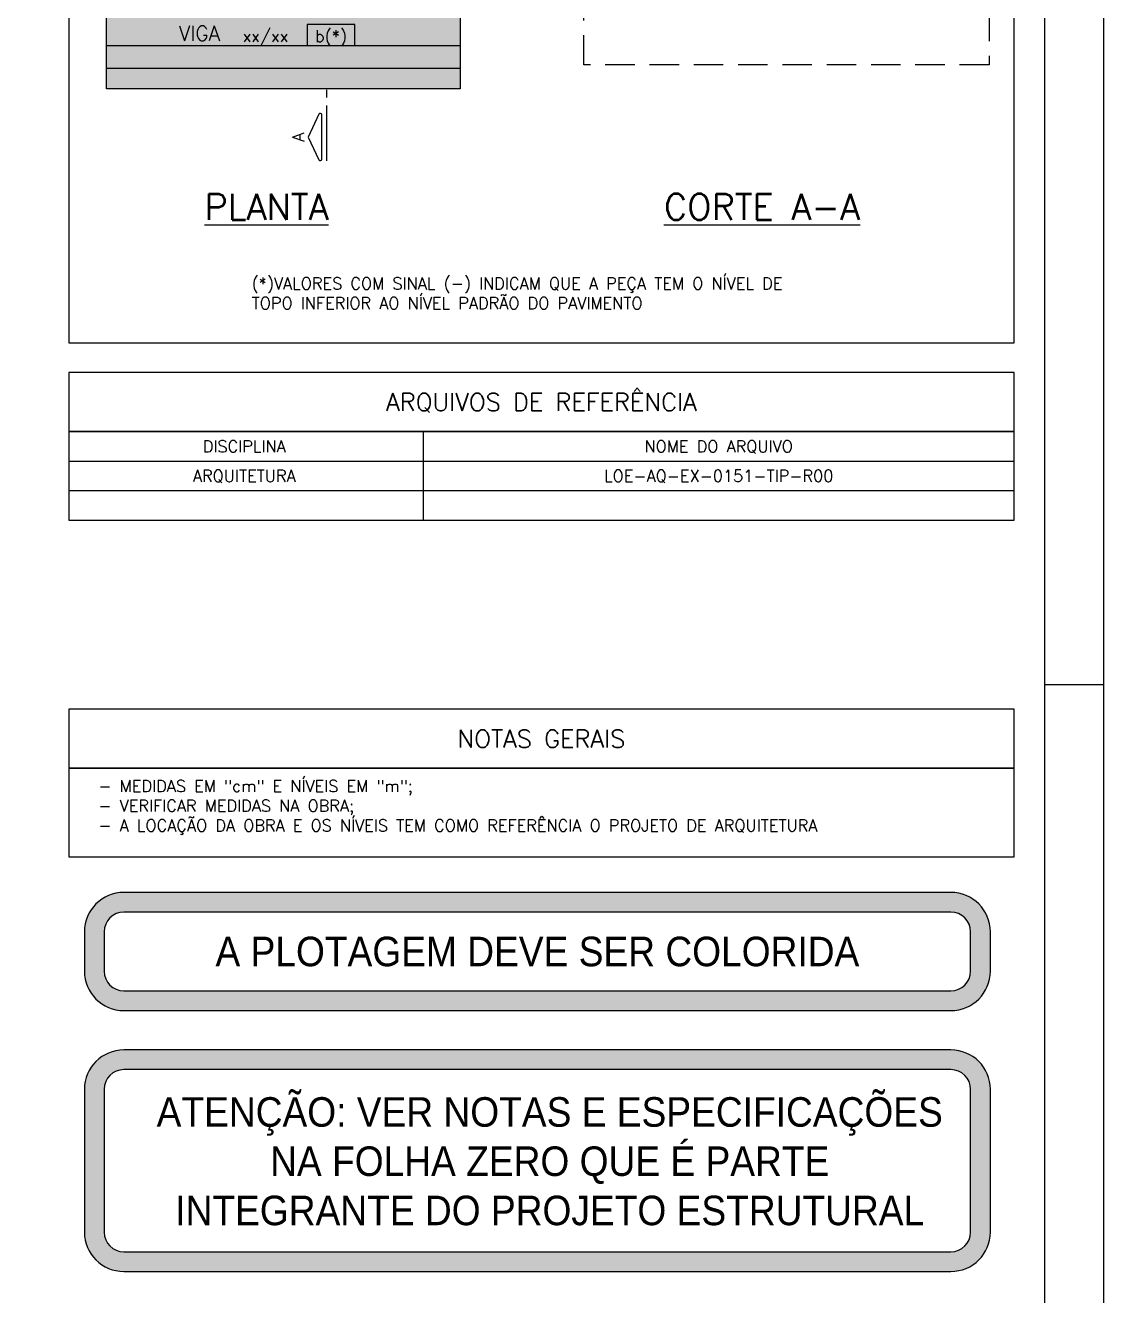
# Model space of a CAD drawing. Header units: millimetres. Extents: x -2290 to 5505, y -2157 to 2343.
# Drawn here: x 4592 to 5505, y -1190 to -115 of the extents above; entities that cross this region are included whole.
import ezdxf
from ezdxf.enums import TextEntityAlignment as Align

# ---------------------------------------------------------------- set-up
doc = ezdxf.new("R2010")
doc.units = ezdxf.units.MM
doc.header["$LTSCALE"] = 50
doc.linetypes.add('DASHED', pattern=[0.75, 0.5, -0.25])
for name, color, linetype in [('F-CORTE-INDICAÇÃO', 4, 'Continuous'), ('F-DESNIVEL-1', 254, 'Continuous'), ('F-DET_LINHA', 1, 'Continuous'), ('F-DET_TEXTO', 3, 'Continuous'), ('F-HACHURA-DET', 1, 'Continuous'), ('F-LAJES', 3, 'Continuous'), ('F-LAJES-DIM', 2, 'Continuous'), ('F-MARGEM', 1, 'Continuous'), ('F-TEXTO', 6, 'Continuous'), ('F-TEXTO-CYAN', 4, 'Continuous'), ('F-VIGAS-DIM', 2, 'Continuous'), ('F-VIGAS-NOME', 4, 'Continuous')]:
    doc.layers.add(name, color=color, linetype=linetype)
doc.styles.add('100-RL-R080', font='arial.ttf', dxfattribs={"width": 0.9, "height": 20})
doc.styles.add('8718-AE-BARR-FORM-R09$0$ROMANS', font='simplex.shx', dxfattribs={"oblique": 20})
doc.styles.add('CP-TEXTO', font='simplex.shx')
doc.styles.add('MCP', font='simplex.shx')
doc.styles.add('ROMANS', font='simplex.shx')

# ---------------------------------------------------------------- blocks, each defined once
blk = doc.blocks.new('*U16')
at = {"layer": 'F-LAJES-DIM', "color": 1}
blk.add_lwpolyline([(0, 0), (40.2, 0), (40.2, 18), (0, 18)], close=True, dxfattribs=at)
at = {"layer": 'F-LAJES-DIM', "style": 'MCP'}
blk.add_attdef('DIM', text='', height=10, dxfattribs=at).set_placement((20.1, 8), align=Align.MIDDLE_CENTER)
blk = doc.blocks.new('A0-2L_900')
at = {"layer": 'F-MARGEM', "color": 2}
blk.add_line((154.9, 29.7), (155.9, 29.7), dxfattribs=at)
blk.add_lwpolyline([(155.9, 0), (0, 0), (0, 90), (155.9, 90)], close=True, dxfattribs=at)
at = {"layer": 'F-MARGEM', "color": 7}
blk.add_lwpolyline([(2.5, 89), (154.9, 89), (154.9, 1), (2.5, 1)], close=True, dxfattribs=at)

msp = doc.modelspace()

# ---------------------------------------------------------------- hatches: boundary and pattern name
at = {"layer": 'F-DESNIVEL-1'}
h = msp.add_hatch(color=256, dxfattribs=at)
h.dxf.hatch_style = 1
h.paths.add_polyline_path([(4960.335, -168.13), (4660.907, -168.13), (4660.907, -34.343), (4960.335, -34.343)])
at = {"layer": 'F-HACHURA-DET'}
h = msp.add_hatch(color=253, dxfattribs=at)
h.paths.add_polyline_path([(4642.246, -881.645), (4642.246, -914.979, 0.41421356), (4675.579, -948.312), (5375.579, -948.312, 0.41421356), (5408.912, -914.979), (5408.912, -881.645, 0.41421356), (5375.579, -848.312), (4675.579, -848.312, 0.41421356)])
h.paths.add_polyline_path([(4658.912, -881.645), (4658.912, -914.979, 0.41421356), (4675.579, -931.645), (5375.579, -931.645, 0.41421356), (5392.246, -914.979), (5392.246, -881.645, 0.41421356), (5375.579, -864.979), (4675.579, -864.979, 0.41421356)], flags=16)
h.paths.add_polyline_path([(4743.279, -869.099), (4743.279, -929.344), (5308.927, -929.344), (5308.927, -869.099)], flags=8)
h = msp.add_hatch(color=253, dxfattribs=at)
h.paths.add_polyline_path([(4675.579, -1169.143), (5375.579, -1169.143, 0.41421356), (5408.912, -1135.809), (5408.912, -1014.979, 0.41421356), (5375.579, -981.645), (4675.579, -981.645, 0.41421356), (4642.246, -1014.979), (4642.246, -1135.809, 0.41421356)])
h.paths.add_polyline_path([(4675.579, -1152.476), (5375.579, -1152.476, 0.41421356), (5392.246, -1135.809), (5392.246, -1014.979, 0.41421356), (5375.579, -998.312), (4675.579, -998.312, 0.41421356), (4658.912, -1014.979), (4658.912, -1135.809, 0.41421356)], flags=16)
h.paths.add_polyline_path([(4697.812, -1149.711), (5375.812, -1149.711), (5375.812, -1008.106), (4697.812, -1008.106)], flags=8)

# ---------------------------------------------------------------- linework, layer by layer
at = {"layer": 'F-CORTE-INDICAÇÃO'}
for p, q in [((4847.061, -169.024), (4847.061, -175.691)), ((4847.061, -182.357), (4847.061, -229.024))]:
    msp.add_line(p, q, dxfattribs=at)
msp.add_lwpolyline([(4843.061, -190.357, 0.80258485), (4840.519, -189.794), (4831.552, -209.024), (4840.519, -228.254, 0.80258485), (4843.061, -227.691)], format="xyb", close=True, dxfattribs=at)
at = {"layer": 'F-DESNIVEL-1'}
msp.add_lwpolyline([(4960.335, -168.13), (4660.907, -168.13), (4660.907, -34.343), (4960.335, -34.343)], close=True, dxfattribs=at)
at = {"layer": 'F-DET_LINHA'}
for p, q in [((4629.017, -458.312), (5429.017, -458.312)), ((4929.017, -458.312), (4929.017, -483.312)), ((4629.017, -483.312), (5429.017, -483.312)), ((4629.017, -483.312), (5429.017, -483.312)), ((4929.017, -483.312), (4929.017, -533.312)), ((4629.017, -508.312), (5429.017, -508.312)), ((4629.017, -743.312), (5429.017, -743.312)), ((4629.017, -818.312), (5429.017, -818.312))]:
    msp.add_line(p, q, dxfattribs=at)
at = {"layer": 'F-DET_LINHA', "color": 1}
msp.add_lwpolyline([(4629.017, -383.312), (5429.017, -383.312), (5429.017, 316.688), (4629.017, 316.688)], close=True, dxfattribs=at)
at = {"layer": 'F-DET_LINHA', "color": 1, "linetype": 'DASHED'}
for points in [[(4660.907, 102.081), (4960.335, 102.081), (4960.335, -168.13), (4660.907, -168.13)], [(5407.923, -147.922), (5064.838, -147.922), (5064.838, 47.097), (5407.923, 47.097)]]:
    msp.add_lwpolyline(points, close=True, dxfattribs=at)
at = {"layer": 'F-DET_LINHA'}
for points in [[(4629.017, -458.312), (5429.017, -458.312), (5429.017, -408.312), (4629.017, -408.312)], [(4629.017, -533.312), (5429.017, -533.312), (5429.017, -458.312), (4629.017, -458.312)], [(4629.017, -743.312), (5429.017, -743.312), (5429.017, -693.312), (4629.017, -693.312)], [(4629.017, -818.312), (5429.017, -818.312), (5429.017, -743.312), (4629.017, -743.312)]]:
    msp.add_lwpolyline(points, close=True, dxfattribs=at)
for points in [[(4675.579, -948.312), (5375.579, -948.312, 0.41421356), (5408.912, -914.979), (5408.912, -881.645, 0.41421356), (5375.579, -848.312), (4675.579, -848.312, 0.41421356), (4642.246, -881.645), (4642.246, -914.979, 0.41421356)], [(4675.579, -931.645), (5375.579, -931.645, 0.41421356), (5392.246, -914.979), (5392.246, -881.645, 0.41421356), (5375.579, -864.979), (4675.579, -864.979, 0.41421356), (4658.912, -881.645), (4658.912, -914.979, 0.41421356)], [(4675.579, -1169.143), (5375.579, -1169.143, 0.41421356), (5408.912, -1135.809), (5408.912, -1014.979, 0.41421356), (5375.579, -981.645), (4675.579, -981.645, 0.41421356), (4642.246, -1014.979), (4642.246, -1135.809, 0.41421356)], [(4675.579, -1152.476), (5375.579, -1152.476, 0.41421356), (5392.246, -1135.809), (5392.246, -1014.979, 0.41421356), (5375.579, -998.312), (4675.579, -998.312, 0.41421356), (4658.912, -1014.979), (4658.912, -1135.809, 0.41421356)]]:
    msp.add_lwpolyline(points, format="xyb", close=True, dxfattribs=at)
at = {"layer": 'F-LAJES'}
for points in [[(4660.907, -131.64), (4960.335, -131.64)], [(4660.907, -150.64), (4960.335, -150.64)]]:
    msp.add_lwpolyline(points, dxfattribs=at)

# ---------------------------------------------------------------- block references
at = {"layer": 'F-LAJES-DIM', "linetype": 'Continuous'}
msp.add_blockref('*U16', (4830.807, -131.64), dxfattribs=at).add_auto_attribs({'DIM': 'b(*)'})
at = {"layer": 'F-MARGEM', "xscale": 50, "yscale": 50, "zscale": 50}
msp.add_blockref('A0-2L_900', (-2290.233, -2157.396), dxfattribs=at)

# ---------------------------------------------------------------- texts
at = {"layer": 'F-CORTE-INDICAÇÃO', "style": 'ROMANS'}
msp.add_attdef('A', text='A', height=10, rotation=90, dxfattribs=at).set_placement((4823.219, -209.024), align=Align.MIDDLE_CENTER)
at = {"layer": 'F-DET_TEXTO', "color": 4, "style": '8718-AE-BARR-FORM-R09$0$ROMANS'}
for s, p in [('ARQUIVOS DE REFERÊNCIA', (5029.017, -433.312)), ('NOTAS GERAIS', (5029.017, -718.312))]:
    msp.add_text(s, height=15, dxfattribs=at).set_placement(p, align=Align.MIDDLE_CENTER)
at = {"layer": 'F-TEXTO', "style": 'ROMANS'}
for s, p in [('%%UPLANTA', (4743.809, -279.045)), ('%%UCORTE A-A', (5132.685, -279.045))]:
    msp.add_text(s, height=21.875, dxfattribs=at).set_placement(p)
at = {"layer": 'F-TEXTO', "color": 4, "style": 'MCP'}
for s, p in [('DISCIPLINA', (4777.506, -470.812)), ('NOME DO ARQUIVO', (5179.017, -470.812))]:
    msp.add_text(s, height=10, dxfattribs=at).set_placement(p, align=Align.MIDDLE_CENTER)
at = {"layer": 'F-TEXTO', "color": 3, "style": 'MCP'}
for s, p in [('ARQUITETURA', (4777.506, -495.812)), ('LOE-AQ-EX-0151-TIP-R00', (5179.017, -495.812))]:
    msp.add_text(s, height=10, dxfattribs=at).set_placement(p, align=Align.MIDDLE_CENTER)
at = {"layer": 'F-TEXTO', "color": 3, "insert": (4654.017, -753.312), "char_height": 10, "width": 840.80067, "attachment_point": 1, "style": 'CP-TEXTO'}
msp.add_mtext('- MEDIDAS EM "cm" E NÍVEIS EM "m";\\P- VERIFICAR MEDIDAS NA OBRA;\\P- A LOCAÇÃO DA OBRA E OS NÍVEIS TEM COMO REFERÊNCIA O PROJETO DE ARQUITETURA', dxfattribs=at)
at = {"layer": 'F-TEXTO-CYAN', "style": '100-RL-R080', "width": 0.9}
msp.add_text('A PLOTAGEM DEVE SER COLORIDA', height=25, dxfattribs=at).set_placement((5025.579, -898.312), align=Align.MIDDLE_CENTER)
at = {"layer": 'F-TEXTO-CYAN', "color": 3, "insert": (4783.744, -327.929), "char_height": 10, "width": 491.08938, "attachment_point": 1, "style": 'ROMANS'}
msp.add_mtext('(*)VALORES COM SINAL (-) INDICAM QUE A PEÇA TEM O NÍVEL DE TOPO INFERIOR AO NÍVEL PADRÃO DO PAVIMENTO', dxfattribs=at)
at = {"layer": 'F-TEXTO-CYAN', "insert": (5036.014, -1075.992), "char_height": 25, "attachment_point": 5, "style": '100-RL-R080'}
msp.add_mtext_dynamic_manual_height_columns('ATENÇÃO: VER NOTAS E ESPECIFICAÇÕES NA FOLHA ZERO QUE É PARTE INTEGRANTE DO PROJETO ESTRUTURAL', width=668.09553, gutter_width=12.5, heights=[0], dxfattribs=at)
at = {"layer": 'F-VIGAS-DIM', "linetype": 'Continuous', "style": 'MCP'}
msp.add_text('xx/xx', height=10, dxfattribs=at).set_placement((4776.11, -128.515))
at = {"layer": 'F-VIGAS-NOME', "linetype": 'Continuous', "style": 'MCP'}
msp.add_text('VIGA', height=12.5, dxfattribs=at).set_placement((4722.16, -127.536))

doc.saveas('drawing.dxf')
